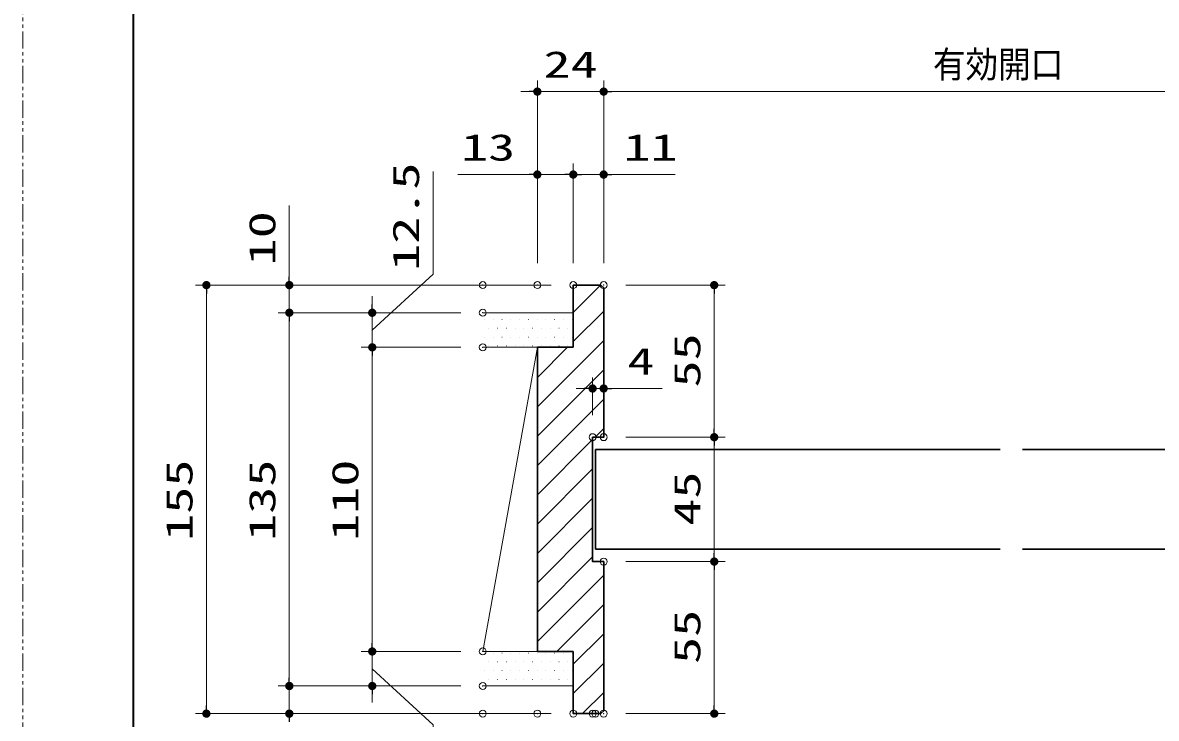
# Model space of a CAD drawing. Units: millimetres, scale not verified. Extents: x -1306 to 1306, y -607 to 607.
# Drawn here: x -1293 to -882.8, y -373.7 to -122.1 of the extents above; entities that cross this region are included whole.
import ezdxf
from ezdxf.enums import TextEntityAlignment as Align

# ---------------------------------------------------------------- set-up
doc = ezdxf.new("R2010")
doc.units = ezdxf.units.MM
doc.header["$LTSCALE"] = 5
doc.header["$PDMODE"] = 32
doc.header["$PDSIZE"] = 2.5
doc.linetypes.add('USER1', pattern=[2.5, 1.25, -0.25, 0.25, -0.25, 0.25, -0.25])
for name, color, linetype, lineweight in [('0-1_線(黄)', 2, 'Continuous', 15), ('0-3_陰線', 4, 'USER1', 9), ('0-D_線(白)', 7, 'Continuous', 30), ('1-1_寸法線', 3, 'Continuous', 13), ('1-2_ハッチング', 6, 'Continuous', 9), ('1-4_DEFPOINTS', 7, 'Continuous', 5), ('1-5_0', 3, 'Continuous', 25), ('1-7_図面枠', 7, 'Continuous', 35)]:
    doc.layers.add(name, color=color, linetype=linetype, lineweight=lineweight)
doc.styles.add('ＭＳ ゴシック', font='')
doc.styles.get('ＭＳ ゴシック').set_extended_font_data('MS Gothic')

# ---------------------------------------------------------------- blocks, each defined once
blk = doc.blocks.new('_DOT')
at = {"layer": '1-5_0'}
blk.add_line((-2.5, 0), (-5, 0), dxfattribs=at)
for points in [[(0, 0), (-2.5, 0), (-2.48, 0.313)], [(0, 0), (-2.48, -0.313), (-2.5, 0)], [(0, 0), (-2.48, 0.313), (-2.421, 0.622)], [(0, 0), (-2.421, -0.622), (-2.48, -0.313)], [(0, 0), (-2.421, 0.622), (-2.324, 0.92)], [(0, 0), (-2.324, -0.92), (-2.421, -0.622)], [(0, 0), (-2.324, 0.92), (-2.191, 1.204)], [(0, 0), (-2.191, -1.204), (-2.324, -0.92)], [(0, 0), (-2.191, 1.204), (-2.023, 1.469)], [(0, 0), (-2.023, -1.469), (-2.191, -1.204)], [(0, 0), (-2.023, 1.469), (-1.822, 1.711)], [(0, 0), (-1.822, -1.711), (-2.023, -1.469)], [(0, 0), (-1.822, 1.711), (-1.594, 1.926)], [(0, 0), (-1.594, -1.926), (-1.822, -1.711)], [(0, 0), (-1.594, 1.926), (-1.34, 2.111)], [(0, 0), (-1.34, -2.111), (-1.594, -1.926)], [(0, 0), (-1.34, 2.111), (-1.064, 2.262)], [(0, 0), (-1.064, -2.262), (-1.34, -2.111)], [(0, 0), (-1.064, 2.262), (-0.773, 2.378)], [(0, 0), (-0.773, -2.378), (-1.064, -2.262)], [(0, 0), (-0.773, 2.378), (-0.468, 2.456)], [(0, 0), (-0.468, -2.456), (-0.773, -2.378)], [(0, 0), (-0.468, 2.456), (-0.157, 2.495)], [(0, 0), (-0.157, -2.495), (-0.468, -2.456)], [(0, 0), (-0.157, 2.495), (0.157, 2.495)], [(0, 0), (0.157, -2.495), (-0.157, -2.495)], [(0, 0), (0.157, 2.495), (0.468, 2.456)], [(0, 0), (0.468, 2.456), (0.773, 2.378)], [(0, 0), (0.773, 2.378), (1.064, 2.262)], [(0, 0), (1.064, 2.262), (1.34, 2.111)], [(0, 0), (1.34, 2.111), (1.594, 1.926)], [(0, 0), (1.594, 1.926), (1.822, 1.711)], [(0, 0), (1.822, 1.711), (2.023, 1.469)], [(0, 0), (2.023, 1.469), (2.191, 1.204)], [(0, 0), (2.191, 1.204), (2.324, 0.92)], [(0, 0), (2.324, 0.92), (2.421, 0.622)], [(0, 0), (2.421, 0.622), (2.48, 0.313)], [(0, 0), (2.48, 0.313), (2.5, 0)], [(0, 0), (0.468, -2.456), (0.157, -2.495)], [(0, 0), (0.773, -2.378), (0.468, -2.456)], [(0, 0), (1.064, -2.262), (0.773, -2.378)], [(0, 0), (1.34, -2.111), (1.064, -2.262)], [(0, 0), (1.594, -1.926), (1.34, -2.111)], [(0, 0), (1.822, -1.711), (1.594, -1.926)], [(0, 0), (2.023, -1.469), (1.822, -1.711)], [(0, 0), (2.191, -1.204), (2.023, -1.469)], [(0, 0), (2.324, -0.92), (2.191, -1.204)], [(0, 0), (2.421, -0.622), (2.324, -0.92)], [(0, 0), (2.48, -0.313), (2.421, -0.622)], [(0, 0), (2.5, 0), (2.48, -0.313)]]:
    blk.add_solid(points, dxfattribs=at)

msp = doc.modelspace()

# ---------------------------------------------------------------- linework, layer by layer
at = {"layer": '0-1_線(黄)'}
for p, q in [((-1093.739, -227.029), (-1126.484, -227.029)), ((-1106.739, -239.529), (-1126.484, -239.529)), ((-1106.739, -239.529), (-1126.484, -349.529)), ((-1106.739, -349.529), (-1126.484, -349.529)), ((-1093.739, -362.029), (-1126.484, -362.029))]:
    msp.add_line(p, q, dxfattribs=at)
at = {"layer": '0-3_陰線'}
msp.add_line((-1292.964, -594), (-1292.964, 594), dxfattribs=at)
at = {"layer": '0-D_線(白)'}
for p, q in [((-1093.739, -217.029), (-1083.739, -217.029)), ((-1093.739, -217.029), (-1093.739, -239.529)), ((-1083.739, -217.029), (-1082.739, -218.029)), ((-1082.739, -272.029), (-1082.739, -218.029)), ((-1106.739, -239.529), (-1106.739, -349.529)), ((-1106.739, -239.529), (-1093.739, -239.529)), ((-1106.739, -239.529), (-1106.739, -349.529)), ((-1106.739, -349.529), (-1106.739, -239.529)), ((-1085.739, -312.529), (-1085.739, -276.529)), ((-1085.739, -312.529), (-1085.739, -276.529)), ((-939.239, -276.529), (-1085.739, -276.529)), ((-784.739, -276.529), (-931.239, -276.529)), ((-939.239, -312.529), (-1085.739, -312.529)), ((-784.739, -312.529), (-931.239, -312.529)), ((-1082.739, -371.029), (-1082.739, -317.029)), ((-1106.739, -349.529), (-1093.739, -349.529)), ((-1093.739, -349.529), (-1093.739, -372.029)), ((-1093.739, -372.029), (-1083.739, -372.029)), ((-1082.739, -371.029), (-1083.739, -372.029))]:
    msp.add_line(p, q, dxfattribs=at)
msp.add_lwpolyline([(-1082.739, -272.029), (-1086.739, -272.029), (-1086.739, -317.029), (-1082.739, -317.029)], dxfattribs=at)
at = {"layer": '1-1_寸法線'}
for p, q in [((-1106.739, -209.029), (-1106.739, -143.029)), ((-1082.739, -209.029), (-1082.739, -143.029)), ((-1082.739, -209.029), (-1082.739, -143.029)), ((-1109.739, -147.029), (-1112.739, -147.029)), ((-1106.739, -147.029), (-1082.739, -147.029)), ((-1079.739, -147.029), (-1076.739, -147.029)), ((-1079.739, -147.029), (-802.739, -147.029)), ((-1106.739, -209.029), (-1106.739, -173.029)), ((-1093.739, -209.029), (-1093.739, -173.029)), ((-1093.739, -209.029), (-1093.739, -173.029)), ((-1082.739, -209.029), (-1082.739, -173.029)), ((-1109.739, -177.029), (-1135.501, -177.029)), ((-1093.739, -177.029), (-1106.739, -177.029)), ((-1096.739, -177.029), (-1099.739, -177.029)), ((-1093.739, -177.029), (-1082.739, -177.029)), ((-1090.739, -177.029), (-1087.739, -177.029)), ((-1079.739, -177.029), (-1056.834, -177.029)), ((-1196.484, -214.029), (-1196.484, -188.267)), ((-1101.739, -217.029), (-1230.484, -217.029)), ((-1134.484, -217.029), (-1200.484, -217.029)), ((-1196.484, -227.029), (-1196.484, -217.029)), ((-1074.739, -217.029), (-1038.739, -217.029)), ((-1226.484, -220.029), (-1226.484, -369.029)), ((-1166.484, -224.029), (-1166.484, -221.029)), ((-1042.739, -220.029), (-1042.739, -269.029)), ((-1134.484, -227.029), (-1200.484, -227.029)), ((-1134.484, -227.029), (-1200.484, -227.029)), ((-1134.484, -227.029), (-1170.484, -227.029)), ((-1166.484, -239.529), (-1166.484, -227.029)), ((-1166.484, -239.529), (-1166.484, -227.029)), ((-1196.484, -230.029), (-1196.484, -359.029)), ((-1196.484, -230.029), (-1196.484, -233.029)), ((-1134.484, -239.529), (-1170.484, -239.529)), ((-1134.484, -239.529), (-1170.484, -239.529)), ((-1166.484, -346.529), (-1166.484, -242.529)), ((-1166.484, -242.529), (-1166.484, -245.529)), ((-1086.739, -264.029), (-1086.739, -250.423)), ((-1082.739, -264.029), (-1082.739, -250.423)), ((-1089.739, -254.423), (-1092.739, -254.423)), ((-1086.739, -254.423), (-1082.739, -254.423)), ((-1079.739, -254.423), (-1061.596, -254.423)), ((-1074.739, -272.029), (-1038.739, -272.029)), ((-1074.739, -272.029), (-1038.739, -272.029)), ((-1042.739, -275.029), (-1042.739, -314.029)), ((-1074.739, -317.029), (-1038.739, -317.029)), ((-1074.739, -317.029), (-1038.739, -317.029)), ((-1042.739, -320.029), (-1042.739, -369.029)), ((-1166.484, -346.529), (-1166.484, -343.529)), ((-1134.484, -349.529), (-1170.484, -349.529)), ((-1134.484, -349.529), (-1170.484, -349.529)), ((-1166.484, -349.529), (-1166.484, -362.029)), ((-1166.484, -349.529), (-1166.484, -362.029)), ((-1196.484, -359.029), (-1196.484, -356.029)), ((-1134.484, -362.029), (-1200.484, -362.029)), ((-1134.484, -362.029), (-1200.484, -362.029)), ((-1196.484, -362.029), (-1196.484, -372.029)), ((-1134.484, -362.029), (-1170.484, -362.029)), ((-1166.484, -365.029), (-1166.484, -368.029)), ((-1101.739, -372.029), (-1230.484, -372.029)), ((-1134.484, -372.029), (-1200.484, -372.029)), ((-1074.739, -372.029), (-1038.739, -372.029))]:
    msp.add_line(p, q, dxfattribs=at)
for points in [[(-1166.484, -233.279), (-1144.484, -213.029), (-1144.484, -175.981)], [(-1166.484, -355.779), (-1144.484, -376.029), (-1144.484, -413.077)]]:
    msp.add_lwpolyline(points, dxfattribs=at)
at = {"layer": '1-2_ハッチング'}
for p, q in [((-1093.739, -226.872), (-1083.896, -217.029)), ((-1125.906, -229.448), (-1125.856, -229.448)), ((-1122.731, -229.448), (-1122.681, -229.448)), ((-1119.556, -229.448), (-1119.506, -229.448)), ((-1116.381, -229.448), (-1116.331, -229.448)), ((-1113.206, -229.448), (-1113.156, -229.448)), ((-1110.031, -229.448), (-1109.981, -229.448)), ((-1106.856, -229.448), (-1106.806, -229.448)), ((-1103.681, -229.448), (-1103.631, -229.448)), ((-1100.506, -229.448), (-1100.456, -229.448)), ((-1097.331, -229.448), (-1097.281, -229.448)), ((-1094.156, -229.448), (-1094.106, -229.448)), ((-1093.739, -237.479), (-1082.739, -226.479)), ((-1124.319, -232.623), (-1124.269, -232.623)), ((-1121.144, -232.623), (-1121.094, -232.623)), ((-1117.969, -232.623), (-1117.919, -232.623)), ((-1114.794, -232.623), (-1114.744, -232.623)), ((-1111.619, -232.623), (-1111.569, -232.623)), ((-1108.444, -232.623), (-1108.394, -232.623)), ((-1105.269, -232.623), (-1105.219, -232.623)), ((-1102.094, -232.623), (-1102.044, -232.623)), ((-1098.919, -232.623), (-1098.869, -232.623)), ((-1095.744, -232.623), (-1095.694, -232.623)), ((-1125.906, -235.798), (-1125.856, -235.798)), ((-1122.731, -235.798), (-1122.681, -235.798)), ((-1119.556, -235.798), (-1119.506, -235.798)), ((-1116.381, -235.798), (-1116.331, -235.798)), ((-1113.206, -235.798), (-1113.156, -235.798)), ((-1110.031, -235.798), (-1109.981, -235.798)), ((-1106.856, -235.798), (-1106.806, -235.798)), ((-1106.739, -261.086), (-1082.739, -237.086)), ((-1103.681, -235.798), (-1103.631, -235.798)), ((-1100.506, -235.798), (-1100.456, -235.798)), ((-1097.331, -235.798), (-1097.281, -235.798)), ((-1094.156, -235.798), (-1094.106, -235.798)), ((-1124.319, -238.973), (-1124.269, -238.973)), ((-1121.144, -238.973), (-1121.094, -238.973)), ((-1117.969, -238.973), (-1117.919, -238.973)), ((-1114.794, -238.973), (-1114.744, -238.973)), ((-1111.619, -238.973), (-1111.569, -238.973)), ((-1108.444, -238.973), (-1108.394, -238.973)), ((-1106.739, -239.872), (-1106.396, -239.529)), ((-1106.739, -250.479), (-1095.789, -239.529)), ((-1105.269, -238.973), (-1105.219, -238.973)), ((-1102.094, -238.973), (-1102.044, -238.973)), ((-1098.919, -238.973), (-1098.869, -238.973)), ((-1095.744, -238.973), (-1095.694, -238.973)), ((-1106.739, -271.692), (-1082.739, -247.692)), ((-1106.739, -282.299), (-1082.739, -258.299)), ((-1085.863, -272.029), (-1082.739, -268.905)), ((-1106.739, -292.905), (-1086.739, -272.905)), ((-1106.739, -303.512), (-1086.739, -283.512)), ((-1106.739, -314.119), (-1086.739, -294.119)), ((-1106.739, -324.725), (-1086.739, -304.725)), ((-1106.739, -335.332), (-1086.739, -315.332)), ((-1106.739, -345.938), (-1082.739, -321.938)), ((-1099.723, -349.529), (-1082.739, -332.545)), ((-1093.739, -354.152), (-1082.739, -343.152)), ((-1125.906, -350.098), (-1125.856, -350.098)), ((-1122.731, -350.098), (-1122.681, -350.098)), ((-1119.556, -350.098), (-1119.506, -350.098)), ((-1116.381, -350.098), (-1116.331, -350.098)), ((-1113.206, -350.098), (-1113.156, -350.098)), ((-1110.031, -350.098), (-1109.981, -350.098)), ((-1106.856, -350.098), (-1106.806, -350.098)), ((-1103.681, -350.098), (-1103.631, -350.098)), ((-1100.506, -350.098), (-1100.456, -350.098)), ((-1097.331, -350.098), (-1097.281, -350.098)), ((-1094.156, -350.098), (-1094.106, -350.098)), ((-1125.906, -356.448), (-1125.856, -356.448)), ((-1124.319, -353.273), (-1124.269, -353.273)), ((-1122.731, -356.448), (-1122.681, -356.448)), ((-1121.144, -353.273), (-1121.094, -353.273)), ((-1119.556, -356.448), (-1119.506, -356.448)), ((-1117.969, -353.273), (-1117.919, -353.273)), ((-1116.381, -356.448), (-1116.331, -356.448)), ((-1114.794, -353.273), (-1114.744, -353.273)), ((-1113.206, -356.448), (-1113.156, -356.448)), ((-1111.619, -353.273), (-1111.569, -353.273)), ((-1110.031, -356.448), (-1109.981, -356.448)), ((-1108.444, -353.273), (-1108.394, -353.273)), ((-1106.856, -356.448), (-1106.806, -356.448)), ((-1105.269, -353.273), (-1105.219, -353.273)), ((-1103.681, -356.448), (-1103.631, -356.448)), ((-1102.094, -353.273), (-1102.044, -353.273)), ((-1100.506, -356.448), (-1100.456, -356.448)), ((-1098.919, -353.273), (-1098.869, -353.273)), ((-1097.331, -356.448), (-1097.281, -356.448)), ((-1095.744, -353.273), (-1095.694, -353.273)), ((-1094.156, -356.448), (-1094.106, -356.448)), ((-1093.739, -364.758), (-1082.739, -353.758)), ((-1124.319, -359.623), (-1124.269, -359.623)), ((-1121.144, -359.623), (-1121.094, -359.623)), ((-1117.969, -359.623), (-1117.919, -359.623)), ((-1114.794, -359.623), (-1114.744, -359.623)), ((-1111.619, -359.623), (-1111.569, -359.623)), ((-1108.444, -359.623), (-1108.394, -359.623)), ((-1105.269, -359.623), (-1105.219, -359.623)), ((-1102.094, -359.623), (-1102.044, -359.623)), ((-1098.919, -359.623), (-1098.869, -359.623)), ((-1095.744, -359.623), (-1095.694, -359.623)), ((-1090.403, -372.029), (-1082.739, -364.365))]:
    msp.add_line(p, q, dxfattribs=at)
at = {"layer": '1-4_DEFPOINTS'}
for p in [(-1082.739, -147.029), (-1106.739, -177.029), (-1082.739, -177.029), (-1196.484, -217.029), (-1126.484, -217.029), (-1106.739, -217.029), (-1106.739, -217.029), (-1093.739, -217.029), (-1093.739, -217.029), (-1082.739, -217.029), (-1082.739, -217.029), (-1126.484, -227.029), (-1166.484, -239.529), (-1166.484, -239.529), (-1126.484, -239.529), (-1082.739, -254.423), (-1086.739, -272.029), (-1082.739, -272.029), (-1082.739, -272.029), (-1042.739, -272.029), (-1082.739, -317.029), (-1042.739, -317.029), (-1166.484, -349.529), (-1126.484, -349.529), (-1196.484, -362.029), (-1126.484, -362.029), (-1226.484, -372.029), (-1196.484, -372.029), (-1126.484, -372.029), (-1106.739, -372.029), (-1093.739, -372.029), (-1086.739, -372.029), (-1085.739, -372.029), (-1082.739, -372.029), (-1082.739, -372.029), (-1042.739, -372.029)]:
    msp.add_point(p, dxfattribs=at)
at = {"layer": '1-7_図面枠'}
msp.add_lwpolyline([(-1252.964, -554), (347.036, -554), (347.036, 554), (-1252.964, 554)], close=True, dxfattribs=at)

# ---------------------------------------------------------------- block references
at = {"layer": '1-1_寸法線', "xscale": 0.6, "yscale": 0.6}
for p in [(-1106.739, -147.029), (-1106.739, -177.029), (-1093.739, -177.029), (-1086.739, -254.423)]:
    msp.add_blockref('_DOT', p, dxfattribs=at)
for p, rotation in [((-1082.739, -147.029), 180), ((-1082.739, -147.029), 180), ((-1093.739, -177.029), 180), ((-1082.739, -177.029), 180), ((-1226.484, -217.029), 90), ((-1196.484, -217.029), 270), ((-1042.739, -217.029), 90), ((-1196.484, -227.029), 90), ((-1196.484, -227.029), 90), ((-1166.484, -227.029), 270), ((-1166.484, -239.529), 90), ((-1166.484, -239.529), 90), ((-1082.739, -254.423), 180), ((-1042.739, -272.029), 270), ((-1042.739, -272.029), 90), ((-1042.739, -317.029), 270), ((-1042.739, -317.029), 90), ((-1166.484, -349.529), 270), ((-1166.484, -349.529), 270), ((-1196.484, -362.029), 270), ((-1196.484, -362.029), 270), ((-1166.484, -362.029), 90), ((-1226.484, -372.029), 270), ((-1042.739, -372.029), 270), ((-1196.484, -372.029), 90)]:
    msp.add_blockref('_DOT', p, dxfattribs=dict(at, rotation=rotation))

# ---------------------------------------------------------------- texts
at = {"layer": '1-1_寸法線', "style": 'ＭＳ ゴシック'}
for s, width, p in [('有効開口', 0.9, (-963.603, -144.879)), ('24', 1.5, (-1104.501, -144.879)), ('13', 1.5, (-1134.358, -174.879)), ('11', 1.5, (-1075.596, -174.879)), ('4', 1.5, (-1074.168, -252.274))]:
    msp.add_text(s, height=9.604, dxfattribs=dict(at, width=width)).set_placement(p, align=Align.BOTTOM_LEFT)
at = {"layer": '1-1_寸法線', "style": 'ＭＳ ゴシック', "width": 1.5}
for s, p in [('12.5', (-1146.634, -211.886)), ('10', (-1198.634, -209.886)), ('55', (-1044.889, -254.053)), ('155', (-1228.634, -309.529)), ('135', (-1198.634, -309.529)), ('110', (-1168.634, -309.529)), ('45', (-1044.889, -304.053)), ('55', (-1044.889, -354.053))]:
    msp.add_text(s, height=9.604, rotation=90, dxfattribs=at).set_placement(p, align=Align.BOTTOM_LEFT)

doc.saveas('drawing.dxf')
